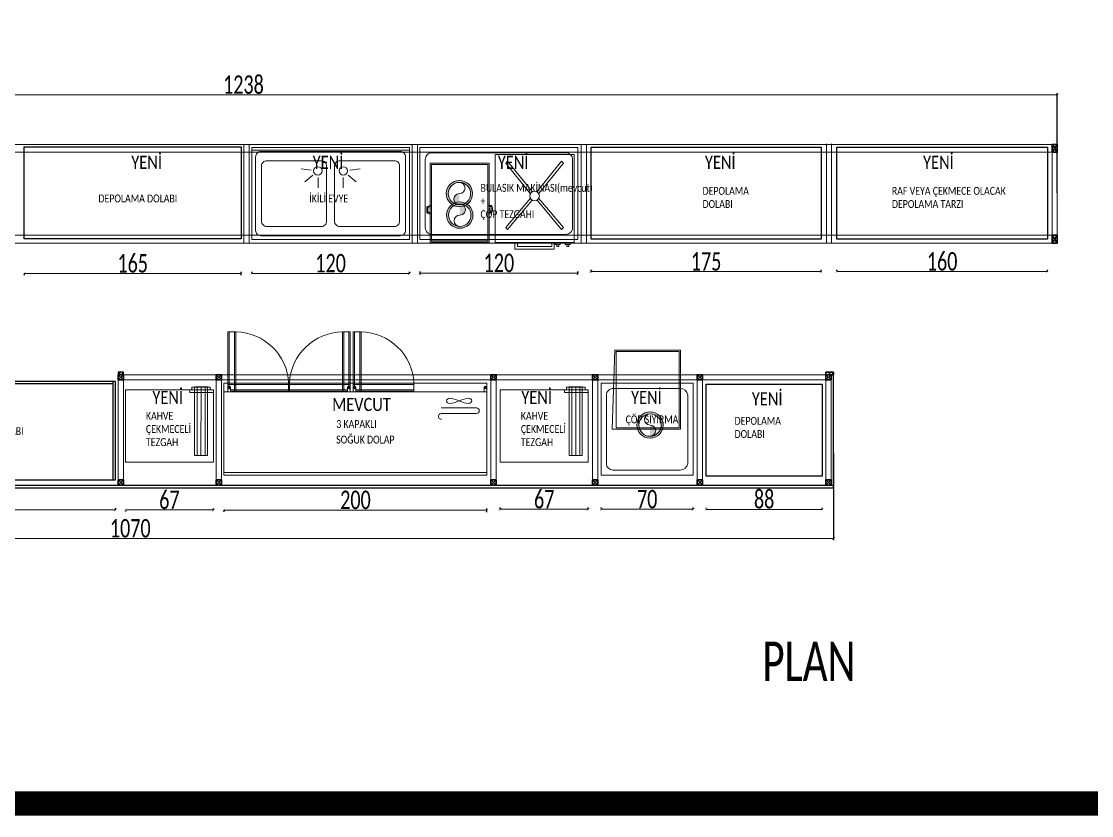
# Model space of a CAD drawing. Header units: millimetres. Extents: x -24 to 530668, y -246875 to -2983.
# Drawn here: x 269876 to 270690, y -110593 to -109989 of the extents above; entities that cross this region are included whole.
import ezdxf

# ---------------------------------------------------------------- set-up
doc = ezdxf.new("R2010")
doc.units = ezdxf.units.MM
doc.header["$PDMODE"] = 2
doc.layers.get('0').update_dxf_attribs({"lineweight": 20})
for name, color, linetype, lineweight in [('ahsap', 34, 'Continuous', 25), ('ahşap kesit', 30, 'Continuous', 30), ('demir-1', 103, 'Continuous', 20), ('KP', 167, 'Continuous', 30), ('makineekipman', 156, 'Continuous', 20), ('mutfak ekipmanları', 167, 'Continuous', 25), ('t_yazı', 23, 'Continuous', 25), ('tezgahekipman', 146, 'Continuous', 20), ('ölçü', 251, 'Continuous', 5)]:
    doc.layers.add(name, color=color, linetype=linetype, lineweight=lineweight)
doc.layers.add('yazı', color=11, linetype='Continuous')
doc.styles.add('text2', font='calibri.ttf', dxfattribs={"width": 0.8})
doc.styles.add('Ölçü50', font='calibri.ttf', dxfattribs={"width": 0.7})
doc.dimstyles.new('olcu10', dxfattribs={"dimtxt": 14, "dimasz": 2, "dimexe": 1.25, "dimexo": 0.625, "dimgap": 0.5, "dimtad": 1, "dimdec": 1, "dimrnd": 0.5, "dimzin": 9, "dimtxsty": 'Ölçü50', "dimblk": 'ARCHTICK', "dimcen": 2, "dimclrd": 256, "dimclre": 256, "dimclrt": 6, "dimazin": 2, "dimtfac": 1, "dimtdec": 1, "dimtix": 1, "dimtmove": 0, "dimatfit": 3, "dimldrblk": 'ARCHTICK', "dimfxl": 1, "dimlwd": -1, "dimarcsym": 0})
pattern_1 = [(45, (-10104.2714, 5244.4634), (-1.414213562, 1.414213562), []), (45, (-10104.1714, 5244.4634), (-1.414213562, 1.414213562), [])]

# ---------------------------------------------------------------- blocks, each defined once
blk = doc.blocks.new('ADF')
at = {"layer": 'ahsap', "ltscale": 50}
for p, q in [((259780.91, -105638.12, 0), (259780.91, -105601.66, 0)), ((259850.91, -105638.12, 0), (259850.91, -105601.66, 0)), ((259782.91, -105638.12, 0), (259782.91, -105711.12, 0)), ((259815.91, -105640.12, 0), (259815.91, -105638.12, 0)), ((259848.91, -105711.12, 0), (259848.91, -105638.12, 0)), ((259852.91, -105638.12, 0), (259852.91, -105713.12, 0)), ((259942.91, -105638.12, 0), (259942.91, -105713.12, 0)), ((260028.91, -105713.12, 0), (260028.91, -105638.12, 0)), ((259848.91, -105640.12, 0), (259782.91, -105640.12, 0)), ((260028.91, -105640.12, 0), (259852.91, -105640.12, 0)), ((259940.91, -105640.12, 0), (259940.91, -105713.12, 0)), ((259944.91, -105640.12, 0), (259944.91, -105713.12, 0)), ((259782.91, -105711.12, 0), (259848.91, -105711.12, 0))]:
    blk.add_line(p, q, dxfattribs=at)
at = {"layer": 'ahsap', "ltscale": 50, "elevation": 0}
for points in [[(259780.91, -105713.12), (259850.91, -105713.12), (259850.91, -105638.12), (259780.91, -105638.12)], [(259850.91, -105638.12), (259850.91, -105713.12), (260030.91, -105713.12), (260030.91, -105638.12)]]:
    blk.add_lwpolyline(points, close=True, dxfattribs=at)
at = {"layer": 'ahsap', "ltscale": 50}
for centre, radius, start, end in [((259782.53, -105635.13, 0), 33.52, 354.88326, 92.76777), ((259848.26, -105634.14, 0), 32.59, 85.32961, 187.01935)]:
    blk.add_arc(centre, radius, start, end, dxfattribs=at)
at = {"layer": 'yazı', "char_height": 6, "attachment_point": 7, "style": 'text2'}
for s, insert in [('NÖTR TEZGAH', (259799.93, -105679.05)), ('KASA DOLABI', (259920.19, -105679.05))]:
    blk.add_mtext_dynamic_manual_height_columns(s, width=527.0079, gutter_width=12.5, heights=[0], dxfattribs=dict(at, insert=insert))
blk = doc.blocks.new('qqq')
at = {"layer": 'makineekipman'}
for p, q in [((242472.82, -92704.32, 0), (242472.82, -92756.62, 0)), ((242475.81, -92704.32, 0), (242475.77, -92756.62, 0)), ((242478.83, -92704.32, 0), (242478.83, -92756.62, 0)), ((242467.18, -92708.61, 0), (242485.25, -92708.61, 0))]:
    blk.add_line(p, q, dxfattribs=at)
at = {"layer": 'makineekipman', "extrusion": (-1.12909e-08, 1.39832e-08, 1), "elevation": 0}
for points in [[(242468.81, -92704.6), (242482.8, -92704.6), (242482.8, -92706.62), (242468.81, -92706.62)], [(242470.81, -92704.32), (242480.73, -92704.32), (242480.73, -92756.62), (242470.81, -92756.62)]]:
    blk.add_lwpolyline(points, close=True, dxfattribs=at)
at = {"layer": 'makineekipman', "extrusion": (6.3311e-09, 1.52846e-08, 1), "elevation": 0}
blk.add_lwpolyline([(242418.25, -92761.59), (242485.25, -92761.59), (242485.25, -92706.62), (242418.25, -92706.62)], dxfattribs=at)
at = {"layer": 'makineekipman', "elevation": 0}
for points in [[(242418.25, -92761.59), (242418.25, -92706.62)], [(242485.25, -92761.59), (242485.25, -92752.08)]]:
    blk.add_lwpolyline(points, dxfattribs=at)
at = {"layer": 'makineekipman', "extrusion": (6.3311e-09, 1.52846e-08, 1), "elevation": 0, "flags": 128}
blk.add_lwpolyline([(242485.25, -92706.62), (242467.18, -92706.62), (242467.18, -92708.61), (242467.18, -92706.62), (242485.25, -92706.62), (242485.25, -92708.61)], close=True, dxfattribs=at)
blk = doc.blocks.new('fdg')
at = {"layer": 'KP'}
blk.add_lwpolyline([(249315.5, -96506), (249319.5, -96506), (249319.5, -96510), (249315.5, -96510), (249315.5, -96506), (249319.5, -96510), (249319.5, -96506), (249315.5, -96510)], dxfattribs=at)
blk = doc.blocks.new('çöpsıyırma')
at = {"layer": 'makineekipman', "extrusion": (1.73341e-08, 6.73534e-11, 1)}
h = blk.add_hatch(color=256, dxfattribs=at)
edge = h.paths.add_edge_path(flags=17)
edge.add_arc((31.79, -38.2), 8.5, 0, 360)
edge = h.paths.add_edge_path()
edge.add_arc((31.79, -38.2), 10, 0, 360)
edge = h.paths.add_edge_path(flags=16)
edge.add_arc((31.79, -33.95), 4.25, 90, 270)
blk.add_lwpolyline([(69, 0), (-1, 0), (-1, -70), (69, -70)], close=True, dxfattribs=at)
blk.add_lwpolyline([(60, -4), (9, -4, 0.375011), (3, -9), (3, -61, 0.375011), (9, -66), (60, -66, 0.414214), (65, -61), (65, -9, 0.414214)], format="xyb", close=True, dxfattribs=at)
at = {"layer": 'makineekipman', "extrusion": (1.73341e-08, 6.73534e-11, 1), "elevation": 0}
for points in [[(60.55, -35.2), (58.55, -95.2), (8.55, -95.2), (8.55, -35.2)], [(57.55, -36.2), (57.55, -94.2), (9.55, -94.2), (9.55, -36.2)]]:
    blk.add_lwpolyline(points, close=True, dxfattribs=at)
at = {"layer": 'makineekipman', "extrusion": (1.73341e-08, 6.73534e-11, 1)}
for radius in [10, 8.5]:
    blk.add_circle((31.79, -38.2), radius, dxfattribs=at)
for centre, start, end in [((31.79, -33.95), 90, 270), ((31.79, -42.45), 270, 90)]:
    blk.add_arc(centre, 4.25, start, end, dxfattribs=at)
blk = doc.blocks.new('_ArchTick')
at = {"color": 0, "linetype": 'ByBlock', "const_width": 0.15}
blk.add_lwpolyline([(-0.5, -0.5), (0.5, 0.5)], dxfattribs=at)
blk = doc.blocks.new('*D262')
at = {"layer": 'DEFPOINTS', "color": 0, "transparency": 16777216}
for p in [(269423.55, -110317.23), (270493.43, -110317.23), (270493.43, -110382.31)]:
    blk.add_point(p, dxfattribs=at)
at = {"layer": 'ölçü', "lineweight": -2, "transparency": 16777216}
for p, q in [((269423.55, -110317.86), (269423.55, -110383.56)), ((270493.43, -110317.86), (270493.43, -110383.56))]:
    blk.add_line(p, q, dxfattribs=at)
at = {"layer": 'ölçü', "transparency": 16777216}
blk.add_line((269423.55, -110382.31), (270493.43, -110382.31), dxfattribs=at)
at = {"layer": 'ölçü', "transparency": 16777216, "xscale": 2, "yscale": 2, "zscale": 2, "rotation": 180}
blk.add_blockref('_ArchTick', (269423.55, -110382.31), dxfattribs=at)
at = {"layer": 'ölçü', "transparency": 16777216, "xscale": 2, "yscale": 2, "zscale": 2}
blk.add_blockref('_ArchTick', (270493.43, -110382.31), dxfattribs=at)
at = {"layer": 'ölçü', "color": 6, "transparency": 16777216, "insert": (269958.49, -110374.64), "char_height": 14, "attachment_point": 5, "style": 'Ölçü50'}
blk.add_mtext('1070', dxfattribs=at)
blk = doc.blocks.new('60lik')
at = {"layer": 'KP'}
blk.add_lwpolyline([(260700.19, -106004.33), (260704.19, -106004.33), (260704.19, -106010.33), (260700.19, -106010.33), (260700.19, -106004.33), (260704.19, -106010.33), (260704.19, -106004.33), (260700.19, -106010.33)], dxfattribs=at)
blk = doc.blocks.new('LAVABO E')
at = {"layer": 'makineekipman', "extrusion": (-1.73341e-08, -6.73534e-11, 1)}
for p, q in [((260389.99, -105810.93, 0), (260382.18, -105809.82, 0)), ((260419.3, -105810.93, 0), (260427.12, -105809.82, 0)), ((260391.22, -105814.74, 0), (260385.12, -105819.75, 0)), ((260395.13, -105816.4, 0), (260395.13, -105824.29, 0)), ((260414.17, -105816.4, 0), (260414.17, -105824.29, 0)), ((260418.07, -105814.74, 0), (260424.17, -105819.75, 0))]:
    blk.add_line(p, q, dxfattribs=at)
at = {"layer": 'makineekipman', "extrusion": (-1.73341e-08, -6.73534e-11, 1), "elevation": 0}
for points in [[(260464.65, -105863.69), (260344.65, -105863.69), (260344.65, -105793.69), (260464.65, -105793.69)], [(260464.65, -105795.69), (260344.65, -105795.69), (260344.65, -105793.69), (260464.65, -105793.69)]]:
    blk.add_lwpolyline(points, close=True, dxfattribs=at)
for points in [[(260457.65, -105860.69), (260351.65, -105860.69, -0.414214), (260347.65, -105856.69), (260347.65, -105800.69, -0.414214), (260351.65, -105796.69), (260457.65, -105796.69, -0.414214), (260461.65, -105800.69), (260461.65, -105856.69, -0.414214)], [(260397.65, -105853.69), (260356.15, -105853.69, -0.414214), (260352.15, -105849.69), (260352.15, -105807.69, -0.414214), (260356.15, -105803.69), (260397.65, -105803.69, -0.414214), (260401.65, -105807.69), (260401.65, -105849.69, -0.414214)], [(260411.65, -105853.69), (260453.15, -105853.69, 0.414214), (260457.15, -105849.69), (260457.15, -105807.69, 0.414214), (260453.15, -105803.69), (260411.65, -105803.69, 0.414214), (260407.65, -105807.69), (260407.65, -105849.69, 0.414214)]]:
    blk.add_lwpolyline(points, format="xyb", close=True, dxfattribs=at)
at = {"layer": 'makineekipman', "extrusion": (-1.73341e-08, -6.73534e-11, 1)}
for centre in [(260394.93, -105811.44, 0), (260414.36, -105811.44, 0)]:
    blk.add_circle(centre, 3.19, dxfattribs=at)
blk = doc.blocks.new('A$C31687324-flat-1-flat-1')
at = {"extrusion": (-1.52846e-08, 6.3311e-09, 1), "elevation": 0}
for points in [[(60, -12.16), (0, -12.16), (0, 32.84), (60, 32.84)], [(59, -11.16), (1, -11.16), (1, 31.84), (59, 31.84)]]:
    blk.add_lwpolyline(points, close=True, dxfattribs=at)
for points in [[(21.84, 32.04), (21.84, 33.56, -0.414214), (23.59, 35.31), (26.11, 35.31, -0.414214), (27.86, 33.56), (27.86, 32.04)], [(21.48, -11.37), (21.48, -12.89, 0.414214), (23.23, -14.64), (25.75, -14.64, 0.414214), (27.5, -12.89), (27.5, -11.37)]]:
    blk.add_lwpolyline(points, format="xyb", dxfattribs=at)
for points in [[(22.71, 32.84), (22.71, 33.56, -0.414214), (23.59, 34.44), (26.11, 34.44, -0.414214), (26.99, 33.56), (26.99, 32.84)], [(22.35, -12.16), (22.35, -12.89, 0.414214), (23.23, -13.76), (25.75, -13.76, 0.414214), (26.63, -12.89), (26.63, -12.16)]]:
    blk.add_lwpolyline(points, format="xyb", close=True, dxfattribs=at)
blk = doc.blocks.new('mk')
at = {"layer": 'makineekipman', "extrusion": (1.73341e-08, -6.73534e-11, 1)}
h = blk.add_hatch(color=256, dxfattribs=at)
edge = h.paths.add_edge_path(flags=17)
edge.add_arc((260907.65, -105821.39), 8.5, 0, 360)
edge = h.paths.add_edge_path()
edge.add_arc((260907.65, -105821.39), 10, 0, 360)
edge = h.paths.add_edge_path(flags=16)
edge.add_arc((260907.65, -105825.64), 4.25, 90, 270)
at = {"layer": 'makineekipman'}
h = blk.add_hatch(color=256, dxfattribs=at)
edge = h.paths.add_edge_path(flags=16)
edge.add_ellipse((260907.93, -105837.77), major_axis=(6.01, 6.01), ratio=1, start_angle=0, end_angle=360, ccw=False)
edge = h.paths.add_edge_path()
edge.add_ellipse((260907.93, -105837.77), major_axis=(-7.07, 7.07), ratio=1, start_angle=0, end_angle=360, ccw=False)
edge = h.paths.add_edge_path(flags=16)
edge.add_ellipse((260907.93, -105833.52), major_axis=(-3.01, 3.01), ratio=1, start_angle=135, end_angle=315, ccw=False)
at = {"layer": 'makineekipman', "extrusion": (1.73341e-08, -6.73534e-11, 1)}
blk.add_line((260988.15, -105858.6, 0), (260984.16, -105858.6, 0), dxfattribs=at)
at = {"layer": 'makineekipman', "extrusion": (1.73341e-08, -6.73534e-11, 1), "elevation": 0}
for points in [[(260997.65, -105856.39), (260877.65, -105856.39), (260877.65, -105786.39), (260997.65, -105786.39)], [(260994.8, -105791.6), (260994.8, -105858.6), (260934.8, -105858.6), (260934.8, -105791.6)], [(260949.8, -105863.6), (260979.8, -105863.6), (260979.8, -105858.6), (260949.8, -105858.6)], [(260951.8, -105861.6), (260977.8, -105861.6), (260977.8, -105858.6), (260951.8, -105858.6)], [(260984.16, -105858.6), (260980.51, -105858.6), (260980.51, -105860.05), (260984.16, -105860.05)], [(260991.8, -105858.6), (260988.15, -105858.6), (260988.15, -105860.05), (260991.8, -105860.05)], [(260983.19, -105860.05), (260981.73, -105860.05), (260981.73, -105861.51), (260983.19, -105861.51)], [(260990.83, -105860.05), (260989.37, -105860.05), (260989.37, -105861.51), (260990.83, -105861.51)]]:
    blk.add_lwpolyline(points, close=True, dxfattribs=at)
blk.add_lwpolyline([(260988.65, -105852.39), (260886.65, -105852.39, -0.414214), (260881.65, -105847.39), (260881.65, -105795.39, -0.414214), (260886.65, -105790.39), (260988.65, -105790.39, -0.414214), (260993.65, -105795.39), (260993.65, -105847.39, -0.414214)], format="xyb", close=True, dxfattribs=at)
for points in [[(260944.29, -105796.76), (260942.88, -105798.17)], [(260961.52, -105821.32), (260942.88, -105798.17)], [(260962.94, -105819.91), (260944.29, -105796.76)], [(260985.3, -105796.76), (260966.55, -105820.01)], [(260986.72, -105798.17), (260967.97, -105821.42)], [(260986.72, -105798.17), (260985.3, -105796.76)], [(260961.62, -105824.94), (260942.88, -105847.19)], [(260968.07, -105825.04), (260986.72, -105847.19)], [(260963.04, -105826.35), (260944.29, -105848.6)], [(260966.65, -105826.45), (260985.3, -105848.6)], [(260944.29, -105848.6), (260942.88, -105847.19)], [(260985.3, -105848.6), (260986.72, -105847.19)]]:
    blk.add_lwpolyline(points, dxfattribs=at)
at = {"layer": 'makineekipman', "extrusion": (1.73341e-08, -6.73534e-11, 1)}
for centre, radius in [((260907.65, -105821.39, 0), 10), ((260907.65, -105821.39, 0), 8.5), ((260964.8, -105823.18, 0), 3.63)]:
    blk.add_circle(centre, radius, dxfattribs=at)
for centre, start, end in [((260907.65, -105817.14, 0), 270, 90), ((260907.65, -105825.64, 0), 90, 270)]:
    blk.add_arc(centre, 4.25, start, end, dxfattribs=at)
at = {"layer": 'makineekipman', "extrusion": (0, 0, -1)}
for centre, major_axis, start_param, end_param in [((260907.93, -105837.77, 0), (-7.07, 7.07), 1.963495, 8.24668), ((260907.93, -105837.77, 0), (6.01, 6.01), 0.392699, 6.675884), ((260907.93, -105833.52, 0), (-3.01, 3.01), 0.785398, 3.926991), ((260907.93, -105842.02, 0), (-3.01, 3.01), 3.926991, 7.068583)]:
    blk.add_ellipse(centre, major_axis=major_axis, ratio=1, start_param=start_param, end_param=end_param, dxfattribs=at)
at = {"layer": 'makineekipman', "extrusion": (0, 0, -1), "zscale": -1, "rotation": 90}
blk.add_blockref('A$C31687324-flat-1-flat-1', (-260897.45, -105858.18, 0), dxfattribs=at)
blk = doc.blocks.new('*D364')
at = {"layer": 'DEFPOINTS', "color": 0, "transparency": 16777216}
for p in [(269877.84, -110180.89, 0), (270042.84, -110180.91), (270042.84, -110182.69, 0)]:
    blk.add_point(p, dxfattribs=at)
at = {"layer": 'ölçü', "lineweight": -2, "transparency": 16777216}
for p, q in [((270042.84, -110182.07), (270042.84, -110179.66)), ((269877.84, -110181.51), (269877.84, -110182.16))]:
    blk.add_line(p, q, dxfattribs=at)
at = {"layer": 'ölçü', "transparency": 16777216}
blk.add_line((269877.84, -110180.91), (270042.84, -110180.91), dxfattribs=at)
at = {"layer": 'ölçü', "transparency": 16777216, "xscale": 2, "yscale": 2, "zscale": 2, "rotation": 180}
blk.add_blockref('_ArchTick', (269877.84, -110180.91), dxfattribs=at)
at = {"layer": 'ölçü', "transparency": 16777216, "xscale": 2, "yscale": 2, "zscale": 2}
blk.add_blockref('_ArchTick', (270042.84, -110180.91), dxfattribs=at)
at = {"layer": 'ölçü', "color": 6, "transparency": 16777216, "insert": (269960.34, -110173.25), "char_height": 14, "attachment_point": 5, "style": 'Ölçü50'}
blk.add_mtext('165', dxfattribs=at)
blk = doc.blocks.new('*D365')
at = {"layer": 'DEFPOINTS', "color": 0, "transparency": 16777216}
for p in [(270170.84, -110180.81), (270050.84, -110180.91, 0), (270170.84, -110181.51, 0)]:
    blk.add_point(p, dxfattribs=at)
at = {"layer": 'ölçü', "lineweight": -2, "transparency": 16777216}
for p, q in [((270050.84, -110180.29), (270050.84, -110179.56)), ((270170.84, -110180.88), (270170.84, -110179.56))]:
    blk.add_line(p, q, dxfattribs=at)
at = {"layer": 'ölçü', "transparency": 16777216}
blk.add_line((270050.84, -110180.81), (270170.84, -110180.81), dxfattribs=at)
at = {"layer": 'ölçü', "transparency": 16777216, "xscale": 2, "yscale": 2, "zscale": 2, "rotation": 180}
blk.add_blockref('_ArchTick', (270050.84, -110180.81), dxfattribs=at)
at = {"layer": 'ölçü', "transparency": 16777216, "xscale": 2, "yscale": 2, "zscale": 2}
blk.add_blockref('_ArchTick', (270170.84, -110180.81), dxfattribs=at)
at = {"layer": 'ölçü', "color": 6, "transparency": 16777216, "insert": (270110.84, -110173.14), "char_height": 14, "attachment_point": 5, "style": 'Ölçü50'}
blk.add_mtext('120', dxfattribs=at)
blk = doc.blocks.new('*D366')
at = {"layer": 'DEFPOINTS', "color": 0, "transparency": 16777216}
for p in [(270298.84, -110180.57), (270178.84, -110182.21, 0), (270298.84, -110182.21, 0)]:
    blk.add_point(p, dxfattribs=at)
at = {"layer": 'ölçü', "lineweight": -2, "transparency": 16777216}
for p, q in [((270178.84, -110181.58), (270178.84, -110179.32)), ((270298.84, -110181.58), (270298.84, -110179.32))]:
    blk.add_line(p, q, dxfattribs=at)
at = {"layer": 'ölçü', "transparency": 16777216}
blk.add_line((270178.84, -110180.57), (270298.84, -110180.57), dxfattribs=at)
at = {"layer": 'ölçü', "transparency": 16777216, "xscale": 2, "yscale": 2, "zscale": 2, "rotation": 180}
blk.add_blockref('_ArchTick', (270178.84, -110180.57), dxfattribs=at)
at = {"layer": 'ölçü', "transparency": 16777216, "xscale": 2, "yscale": 2, "zscale": 2}
blk.add_blockref('_ArchTick', (270298.84, -110180.57), dxfattribs=at)
at = {"layer": 'ölçü', "color": 6, "transparency": 16777216, "insert": (270238.84, -110172.9), "char_height": 14, "attachment_point": 5, "style": 'Ölçü50'}
blk.add_mtext('120', dxfattribs=at)
blk = doc.blocks.new('*D367')
at = {"layer": 'DEFPOINTS', "color": 0, "transparency": 16777216}
for p in [(270308.92, -110180.57, 0), (270483.93, -110179.43), (270483.93, -110180.57, 0)]:
    blk.add_point(p, dxfattribs=at)
at = {"layer": 'ölçü', "lineweight": -2, "transparency": 16777216}
for p, q in [((270308.92, -110179.94), (270308.92, -110178.18)), ((270483.93, -110179.94), (270483.93, -110178.18))]:
    blk.add_line(p, q, dxfattribs=at)
at = {"layer": 'ölçü', "transparency": 16777216}
blk.add_line((270308.92, -110179.43), (270483.93, -110179.43), dxfattribs=at)
at = {"layer": 'ölçü', "transparency": 16777216, "xscale": 2, "yscale": 2, "zscale": 2, "rotation": 180}
blk.add_blockref('_ArchTick', (270308.92, -110179.43), dxfattribs=at)
at = {"layer": 'ölçü', "transparency": 16777216, "xscale": 2, "yscale": 2, "zscale": 2}
blk.add_blockref('_ArchTick', (270483.93, -110179.43), dxfattribs=at)
at = {"layer": 'ölçü', "color": 6, "transparency": 16777216, "insert": (270396.43, -110171.81), "char_height": 14, "attachment_point": 5, "style": 'Ölçü50'}
blk.add_mtext('175', dxfattribs=at)
blk = doc.blocks.new('*D368')
at = {"layer": 'DEFPOINTS', "color": 0, "transparency": 16777216}
for p in [(270495.82, -110179.43, 0), (270656.03, -110179.43, 0), (270656.03, -110179.43)]:
    blk.add_point(p, dxfattribs=at)
at = {"layer": 'ölçü', "lineweight": -2, "transparency": 16777216}
for p, q in [((270495.82, -110178.8), (270495.82, -110178.18)), ((270656.03, -110178.8), (270656.03, -110178.18))]:
    blk.add_line(p, q, dxfattribs=at)
at = {"layer": 'ölçü', "transparency": 16777216}
blk.add_line((270495.82, -110179.43), (270656.03, -110179.43), dxfattribs=at)
at = {"layer": 'ölçü', "transparency": 16777216, "xscale": 2, "yscale": 2, "zscale": 2, "rotation": 180}
blk.add_blockref('_ArchTick', (270495.82, -110179.43), dxfattribs=at)
at = {"layer": 'ölçü', "transparency": 16777216, "xscale": 2, "yscale": 2, "zscale": 2}
blk.add_blockref('_ArchTick', (270656.03, -110179.43), dxfattribs=at)
at = {"layer": 'ölçü', "color": 6, "transparency": 16777216, "insert": (270575.93, -110171.75), "char_height": 14, "attachment_point": 5, "style": 'Ölçü50'}
blk.add_mtext('160', dxfattribs=at)
blk = doc.blocks.new('*D370')
at = {"layer": 'DEFPOINTS', "color": 0, "transparency": 16777216}
for p in [(269697.37, -110360.83, 0), (269947.37, -110360.6), (269947.37, -110360.83, 0)]:
    blk.add_point(p, dxfattribs=at)
at = {"layer": 'ölçü', "lineweight": -2, "transparency": 16777216}
for p, q in [((269697.37, -110360.21), (269697.37, -110359.35)), ((269947.37, -110360.21), (269947.37, -110359.35))]:
    blk.add_line(p, q, dxfattribs=at)
at = {"layer": 'ölçü', "transparency": 16777216}
blk.add_line((269697.37, -110360.6), (269947.37, -110360.6), dxfattribs=at)
at = {"layer": 'ölçü', "transparency": 16777216, "xscale": 2, "yscale": 2, "zscale": 2, "rotation": 180}
blk.add_blockref('_ArchTick', (269697.37, -110360.6), dxfattribs=at)
at = {"layer": 'ölçü', "transparency": 16777216, "xscale": 2, "yscale": 2, "zscale": 2}
blk.add_blockref('_ArchTick', (269947.37, -110360.6), dxfattribs=at)
at = {"layer": 'ölçü', "color": 6, "transparency": 16777216, "insert": (269822.37, -110352.93), "char_height": 14, "attachment_point": 5, "style": 'Ölçü50'}
blk.add_mtext('250', dxfattribs=at)
blk = doc.blocks.new('*D371')
at = {"layer": 'DEFPOINTS', "color": 0, "transparency": 16777216}
for p in [(269954.75, -110360.69, 0), (270021.75, -110360.69, 0), (270021.75, -110360.69)]:
    blk.add_point(p, dxfattribs=at)
at = {"layer": 'ölçü', "lineweight": -2, "transparency": 16777216}
for p, q in [((270021.75, -110360.06), (270021.75, -110359.44)), ((269954.75, -110361.31), (269954.75, -110361.94))]:
    blk.add_line(p, q, dxfattribs=at)
at = {"layer": 'ölçü', "transparency": 16777216}
blk.add_line((269954.75, -110360.69), (270021.75, -110360.69), dxfattribs=at)
at = {"layer": 'ölçü', "transparency": 16777216, "xscale": 2, "yscale": 2, "zscale": 2, "rotation": 180}
blk.add_blockref('_ArchTick', (269954.75, -110360.69), dxfattribs=at)
at = {"layer": 'ölçü', "transparency": 16777216, "xscale": 2, "yscale": 2, "zscale": 2}
blk.add_blockref('_ArchTick', (270021.75, -110360.69), dxfattribs=at)
at = {"layer": 'ölçü', "color": 6, "transparency": 16777216, "insert": (269988.25, -110353.02), "char_height": 14, "attachment_point": 5, "style": 'Ölçü50'}
blk.add_mtext('67', dxfattribs=at)
blk = doc.blocks.new('*D372')
at = {"layer": 'DEFPOINTS', "color": 0, "transparency": 16777216}
for p in [(270029.76, -110360.26, 0), (270229.76, -110360.73), (270229.76, -110363.1, 0)]:
    blk.add_point(p, dxfattribs=at)
at = {"layer": 'ölçü', "lineweight": -2, "transparency": 16777216}
for p, q in [((270229.76, -110362.48), (270229.76, -110359.48)), ((270029.76, -110360.89), (270029.76, -110361.98))]:
    blk.add_line(p, q, dxfattribs=at)
at = {"layer": 'ölçü', "transparency": 16777216}
blk.add_line((270029.76, -110360.73), (270229.76, -110360.73), dxfattribs=at)
at = {"layer": 'ölçü', "transparency": 16777216, "xscale": 2, "yscale": 2, "zscale": 2, "rotation": 180}
blk.add_blockref('_ArchTick', (270029.76, -110360.73), dxfattribs=at)
at = {"layer": 'ölçü', "transparency": 16777216, "xscale": 2, "yscale": 2, "zscale": 2}
blk.add_blockref('_ArchTick', (270229.76, -110360.73), dxfattribs=at)
at = {"layer": 'ölçü', "color": 6, "transparency": 16777216, "insert": (270129.76, -110353.06), "char_height": 14, "attachment_point": 5, "style": 'Ölçü50'}
blk.add_mtext('200', dxfattribs=at)
blk = doc.blocks.new('*D373')
at = {"layer": 'DEFPOINTS', "color": 0, "transparency": 16777216}
for p in [(270239.8, -110360.69, 0), (270306.8, -110360.17), (270306.8, -110360.69, 0)]:
    blk.add_point(p, dxfattribs=at)
at = {"layer": 'ölçü', "lineweight": -2, "transparency": 16777216}
for p, q in [((270239.8, -110360.06), (270239.8, -110358.92)), ((270306.8, -110360.06), (270306.8, -110358.92))]:
    blk.add_line(p, q, dxfattribs=at)
at = {"layer": 'ölçü', "transparency": 16777216}
blk.add_line((270239.8, -110360.17), (270306.8, -110360.17), dxfattribs=at)
at = {"layer": 'ölçü', "transparency": 16777216, "xscale": 2, "yscale": 2, "zscale": 2, "rotation": 180}
blk.add_blockref('_ArchTick', (270239.8, -110360.17), dxfattribs=at)
at = {"layer": 'ölçü', "transparency": 16777216, "xscale": 2, "yscale": 2, "zscale": 2}
blk.add_blockref('_ArchTick', (270306.8, -110360.17), dxfattribs=at)
at = {"layer": 'ölçü', "color": 6, "transparency": 16777216, "insert": (270273.3, -110352.51), "char_height": 14, "attachment_point": 5, "style": 'Ölçü50'}
blk.add_mtext('67', dxfattribs=at)
blk = doc.blocks.new('*D374')
at = {"layer": 'DEFPOINTS', "color": 0, "transparency": 16777216}
for p in [(270316.62, -110360.17, 0), (270386.62, -110360.17, 0), (270386.62, -110360.17)]:
    blk.add_point(p, dxfattribs=at)
at = {"layer": 'ölçü', "lineweight": -2, "transparency": 16777216}
for p, q in [((270316.62, -110359.55), (270316.62, -110358.92)), ((270386.62, -110359.55), (270386.62, -110358.92))]:
    blk.add_line(p, q, dxfattribs=at)
at = {"layer": 'ölçü', "transparency": 16777216}
blk.add_line((270316.62, -110360.17), (270386.62, -110360.17), dxfattribs=at)
at = {"layer": 'ölçü', "transparency": 16777216, "xscale": 2, "yscale": 2, "zscale": 2, "rotation": 180}
blk.add_blockref('_ArchTick', (270316.62, -110360.17), dxfattribs=at)
at = {"layer": 'ölçü', "transparency": 16777216, "xscale": 2, "yscale": 2, "zscale": 2}
blk.add_blockref('_ArchTick', (270386.62, -110360.17), dxfattribs=at)
at = {"layer": 'ölçü', "color": 6, "transparency": 16777216, "insert": (270351.62, -110352.5), "char_height": 14, "attachment_point": 5, "style": 'Ölçü50'}
blk.add_mtext('70', dxfattribs=at)
blk = doc.blocks.new('*D375')
at = {"layer": 'DEFPOINTS', "color": 0, "transparency": 16777216}
for p in [(270396.58, -110360.22, 0), (270484.58, -110360.22), (270484.58, -110361.12, 0)]:
    blk.add_point(p, dxfattribs=at)
at = {"layer": 'ölçü', "lineweight": -2, "transparency": 16777216}
for p, q in [((270396.58, -110359.59), (270396.58, -110358.97)), ((270484.58, -110360.5), (270484.58, -110358.97))]:
    blk.add_line(p, q, dxfattribs=at)
at = {"layer": 'ölçü', "transparency": 16777216}
blk.add_line((270396.58, -110360.22), (270484.58, -110360.22), dxfattribs=at)
at = {"layer": 'ölçü', "transparency": 16777216, "xscale": 2, "yscale": 2, "zscale": 2, "rotation": 180}
blk.add_blockref('_ArchTick', (270396.58, -110360.22), dxfattribs=at)
at = {"layer": 'ölçü', "transparency": 16777216, "xscale": 2, "yscale": 2, "zscale": 2}
blk.add_blockref('_ArchTick', (270484.58, -110360.22), dxfattribs=at)
at = {"layer": 'ölçü', "color": 6, "transparency": 16777216, "insert": (270440.58, -110352.55), "char_height": 14, "attachment_point": 5, "style": 'Ölçü50'}
blk.add_mtext('88', dxfattribs=at)
blk = doc.blocks.new('*D608')
at = {"layer": 'DEFPOINTS', "color": 0, "transparency": 16777216}
for p in [(270663.55, -110045.08), (269425.55, -110120.25), (270663.55, -110120.25)]:
    blk.add_point(p, dxfattribs=at)
at = {"layer": 'ölçü', "lineweight": -2, "transparency": 16777216}
for p, q in [((269425.55, -110119.62), (269425.55, -110043.83)), ((270663.55, -110119.62), (270663.55, -110043.83))]:
    blk.add_line(p, q, dxfattribs=at)
at = {"layer": 'ölçü', "transparency": 16777216}
blk.add_line((269425.55, -110045.08), (270663.55, -110045.08), dxfattribs=at)
at = {"layer": 'ölçü', "transparency": 16777216, "xscale": 2, "yscale": 2, "zscale": 2, "rotation": 180}
blk.add_blockref('_ArchTick', (269425.55, -110045.08), dxfattribs=at)
at = {"layer": 'ölçü', "transparency": 16777216, "xscale": 2, "yscale": 2, "zscale": 2}
blk.add_blockref('_ArchTick', (270663.55, -110045.08), dxfattribs=at)
at = {"layer": 'ölçü', "color": 6, "transparency": 16777216, "insert": (270044.55, -110037.41), "char_height": 14, "attachment_point": 5, "style": 'Ölçü50'}
blk.add_mtext('1238', dxfattribs=at)

msp = doc.modelspace()

# ---------------------------------------------------------------- hatches: boundary and pattern name
at = {"layer": 'ahsap'}
h = msp.add_hatch(dxfattribs=at)
h.set_pattern_fill('JIS_LC_20A', color=0, scale=0.1)
h.set_pattern_definition(pattern_1)
h.paths.add_polyline_path([(269953.366, -110257.852), (269953.366, -110255.852), (269949.366, -110255.852), (269949.366, -110257.852)])
h = msp.add_hatch(dxfattribs=at)
h.set_pattern_fill('JIS_LC_20A', color=0, scale=0.1)
h.set_pattern_definition(pattern_1)
h.paths.add_polyline_path([(270487.428, -110255.852), (270493.428, -110255.852), (270493.428, -110257.852), (270487.428, -110257.852)])

# ---------------------------------------------------------------- linework, layer by layer
at = {"color": 1, "const_width": 18.492}
msp.add_lwpolyline([(269213.704, -109030.619), (275060.383, -109030.619), (275060.383, -110583.763), (269213.704, -110583.763)], close=True, dxfattribs=at)
at = {"layer": 'ahsap'}
msp.add_line((269423.552, -110341.852), (270493.428, -110341.852), dxfattribs=at)
for points in [[(269425.552, -110257.852), (269423.552, -110257.852), (269423.552, -110343.852), (270493.428, -110343.852), (270493.428, -110255.852), (270487.428, -110255.852)], [(270487.428, -110257.852), (270487.428, -110255.852)], [(270487.428, -110257.852), (270493.428, -110257.852)]]:
    msp.add_lwpolyline(points, dxfattribs=at)
at = {"layer": 'ahsap', "elevation": 0}
msp.add_lwpolyline([(269953.366, -110257.852), (269953.366, -110255.852), (269949.366, -110255.852), (269949.366, -110257.852), (269953.366, -110257.852)], dxfattribs=at)
at = {"layer": 'ahsap'}
msp.add_lwpolyline([(270487.428, -110255.852), (270493.428, -110255.852), (270493.428, -110257.852), (270487.428, -110257.852)], close=True, dxfattribs=at)
at = {"layer": 'demir-1'}
for points in [[(269425.552, -110082.746), (270663.552, -110082.746)], [(270301.476, -110082.746), (270301.476, -110157.746)], [(270305.476, -110082.746), (270305.476, -110157.746)], [(270487.928, -110157.381), (270487.928, -110082.381)], [(270491.928, -110157.381), (270491.928, -110082.381)], [(270659.552, -110157.746), (270659.552, -110082.746)], [(270663.552, -110157.746), (270663.552, -110082.746)], [(269425.552, -110088.746), (270663.552, -110088.746)], [(269425.552, -110151.746), (270663.552, -110151.746)], [(270663.552, -110157.746), (269425.552, -110157.746)], [(269949.366, -110257.852), (270491.428, -110257.852)], [(269949.366, -110261.852), (270491.428, -110261.852)], [(270023.755, -110257.852), (270023.755, -110341.852)], [(270027.755, -110257.852), (270027.755, -110341.852)], [(270232.804, -110257.852), (270232.804, -110341.852)], [(270236.804, -110257.852), (270236.804, -110341.852)], [(270310.009, -110257.852), (270310.009, -110341.852)], [(270314.009, -110257.852), (270314.009, -110341.852)], [(270389.629, -110257.852), (270389.629, -110341.852)], [(270393.629, -110257.852), (270393.629, -110341.852)], [(270487.428, -110257.852), (270487.428, -110341.852)], [(270491.428, -110257.852), (270491.428, -110341.852)]]:
    msp.add_lwpolyline(points, dxfattribs=at)
at = {"layer": 'demir-1', "elevation": 0}
for points in [[(270044.84, -110082.746), (270044.84, -110157.746)], [(270048.84, -110082.746), (270048.84, -110157.746)], [(270172.84, -110082.746), (270172.84, -110157.746)], [(270176.84, -110082.746), (270176.84, -110157.746)], [(269949.366, -110257.852), (269949.366, -110341.852)], [(269953.366, -110257.852), (269953.366, -110341.852)]]:
    msp.add_lwpolyline(points, dxfattribs=at)
at = {"layer": 'makineekipman', "extrusion": (-6.3311e-09, -1.52846e-08, 1)}
for p, q in [((270033.717, -110266.799, 0), (270033.717, -110225.299, 0)), ((270037.717, -110225.299, 0), (270037.717, -110270.799, 0)), ((270120.786, -110225.299, 0), (270120.786, -110270.799, 0)), ((270124.786, -110266.799, 0), (270124.786, -110225.299, 0)), ((270128.992, -110266.799, 0), (270128.992, -110225.299, 0)), ((270132.992, -110225.299, 0), (270132.992, -110270.799, 0)), ((270032.717, -110265.299, 0), (270078.917, -110265.299, 0)), ((270078.917, -110269.299, 0), (270034.717, -110269.299, 0)), ((270125.786, -110265.299, 0), (270079.586, -110265.299, 0)), ((270079.586, -110269.299, 0), (270123.786, -110269.299, 0)), ((270127.992, -110265.299, 0), (270174.192, -110265.299, 0)), ((270174.192, -110269.299, 0), (270129.992, -110269.299, 0)), ((270227.757, -110270.801, 0), (270029.761, -110270.799, 0)), ((270229.757, -110332.299, 0), (270029.755, -110332.299, 0))]:
    msp.add_line(p, q, dxfattribs=at)
at = {"layer": 'makineekipman', "extrusion": (-6.3311e-09, -1.52846e-08, 1), "elevation": 0}
for points in [[(270038.717, -110270.799), (270032.717, -110270.799), (270032.717, -110225.299), (270038.717, -110225.299), (270038.717, -110270.799)], [(270119.786, -110270.799), (270125.786, -110270.799), (270125.786, -110225.299), (270119.786, -110225.299), (270119.786, -110270.799)], [(270133.992, -110270.799), (270127.992, -110270.799), (270127.992, -110225.299), (270133.992, -110225.299), (270133.992, -110270.799)], [(270032.717, -110264.299), (270078.917, -110264.299), (270078.917, -110270.299), (270034.717, -110270.299)], [(270034.717, -110267.299), (270034.717, -110270.799)], [(270125.786, -110264.299), (270079.586, -110264.299), (270079.586, -110270.299), (270123.786, -110270.299)], [(270123.786, -110267.299), (270123.786, -110270.799)], [(270127.992, -110264.299), (270174.192, -110264.299), (270174.192, -110270.299), (270129.992, -110270.299)], [(270129.992, -110267.299), (270129.992, -110270.799)], [(270227.754, -110267.301), (270227.757, -110270.801), (270229.757, -110270.799), (270229.754, -110267.299)]]:
    msp.add_lwpolyline(points, dxfattribs=at)
msp.add_lwpolyline([(270029.757, -110264.299), (270229.757, -110264.299), (270229.757, -110334.299), (270029.757, -110334.299)], close=True, dxfattribs=at)
at = {"layer": 'makineekipman', "extrusion": (-6.3311e-09, -1.52846e-08, 1)}
msp.add_lwpolyline([(270215.62, -110275.734), (270214.163, -110275.907), (270212.461, -110276.362), (270210.596, -110277.004), (270208.649, -110277.741), (270206.702, -110278.477), (270204.837, -110279.119), (270203.135, -110279.574), (270201.679, -110279.747), (270200.535, -110279.576), (270199.717, -110279.123), (270199.227, -110278.482), (270199.063, -110277.747), (270199.226, -110277.012), (270199.716, -110276.37), (270200.532, -110275.916), (270201.676, -110275.743), (270203.133, -110275.915), (270204.835, -110276.367), (270206.701, -110277.007), (270208.649, -110277.741), (270210.597, -110278.475), (270212.463, -110279.114), (270214.165, -110279.567), (270215.622, -110279.738), (270216.766, -110279.565), (270217.583, -110279.111), (270218.072, -110278.47), (270218.235, -110277.735), (270218.071, -110277), (270217.581, -110276.359), (270216.763, -110275.906)], close=True, dxfattribs=at)
at = {"layer": 'makineekipman', "extrusion": (-6.3311e-09, -1.52846e-08, 1), "elevation": 0}
for points in [[(270195.061, -110283.057), (270221.733, -110283.04, -1), (270221.736, -110287.386)], [(270221.736, -110287.386), (270195.064, -110287.403, 1), (270195.067, -110291.749)]]:
    msp.add_lwpolyline(points, format="xyb", dxfattribs=at)
at = {"layer": 'makineekipman', "extrusion": (-6.3311e-09, -1.52846e-08, 1)}
for centre in [(270033.65, -110268.013, 0), (270124.853, -110268.013, 0), (270128.926, -110268.013, 0), (270228.822, -110268.014, 0)]:
    msp.add_circle(centre, 0.596, dxfattribs=at)
for centre, radius, start, end in [((270038.097, -110266.157, 0), 40.862, 2.60524, 89.130863), ((270120.406, -110266.157, 0), 40.862, 90.869137, 177.39476), ((270133.372, -110266.157, 0), 40.862, 2.60524, 89.130863), ((270033.717, -110268.049, 0), 1.25, 36.869898, 143.130102), ((270124.786, -110268.049, 0), 1.25, 36.869898, 143.130102), ((270128.992, -110268.049, 0), 1.25, 36.869898, 143.130102), ((270228.755, -110268.05, 0), 1.25, 36.906973, 143.167177)]:
    msp.add_arc(centre, radius, start, end, dxfattribs=at)
at = {"layer": 'mutfak ekipmanları', "elevation": 0}
for points in [[(269877.839, -110084.674), (270042.84, -110084.674), (270042.84, -110154.674), (269877.839, -110154.674)], [(270308.924, -110084.881), (270483.928, -110084.881), (270483.928, -110154.881), (270308.924, -110154.881)], [(270495.824, -110084.881), (270656.029, -110084.881), (270656.029, -110154.881), (270495.824, -110154.881)], [(270396.577, -110264.95), (270484.577, -110264.95), (270484.577, -110334.95), (270396.577, -110334.95)]]:
    msp.add_lwpolyline(points, close=True, dxfattribs=at)

# ---------------------------------------------------------------- block references
at = {"layer": 'ahşap kesit'}
for name, p in [('LAVABO E', (9706.193, -4291.483, 0)), ('mk', (9301.187, -4298.798, 0))]:
    msp.add_blockref(name, p, dxfattribs=at)
at = {"layer": 'demir-1'}
for name, p in [('60lik', (9959.366, -4078.413)), ('ADF', (9916.456, -4624.777))]:
    msp.add_blockref(name, p, dxfattribs=at)
at = {"layer": 'makineekipman'}
for name, p in [('60lik', (9959.366, -4147.413)), ('fdg', (20633.868, -13751.852, 0)), ('fdg', (20708.257, -13751.852)), ('fdg', (20917.306, -13751.852)), ('fdg', (20994.51, -13751.852)), ('fdg', (21074.131, -13751.852)), ('fdg', (21171.929, -13751.852)), ('fdg', (20633.868, -13831.852, 0)), ('fdg', (20708.257, -13831.852)), ('fdg', (20917.306, -13831.852)), ('fdg', (20994.51, -13831.852)), ('fdg', (21074.131, -13831.852)), ('fdg', (21171.929, -13831.852))]:
    msp.add_blockref(name, p, dxfattribs=at)
at = {"layer": 'tezgahekipman', "rotation": 180}
msp.add_blockref('çöpsıyırma', (270385.618, -110334.348, 0), dxfattribs=at)
at = {"layer": 'ölçü'}
for p in [(27536.502, -17562.779, 0), (27821.553, -17562.779, 0)]:
    msp.add_blockref('qqq', p, dxfattribs=at)

# ---------------------------------------------------------------- texts
at = {"layer": 't_yazı', "insert": (270509.956, -110460.772), "char_height": 30, "width": 196.96277, "attachment_point": 3, "style": 'Ölçü50'}
msp.add_mtext('PLAN', dxfattribs=at)
at = {"layer": 'yazı', "style": 'text2', "width": 0.8}
for s, p in [('3 KAPAKLI', (270115.172, -110298.354, 0)), ('SOĞUK DOLAP', (270115.087, -110310.163, 0))]:
    msp.add_text(s, height=6, dxfattribs=at).set_placement(p)
at = {"layer": 'yazı', "attachment_point": 1, "style": 'text2'}
for s, insert, char_height in [('{\\C3;YENİ}', (269959.266, -110091.409, 0), 10), ('{\\C3;YENİ}', (270097.215, -110091.409, 0), 10), ('{\\C3;YENİ}', (270237.993, -110091.409, 0), 10), ('{\\C3;YENİ}', (270395.515, -110091.409, 0), 10), ('{\\C3;YENİ}', (270561.444, -110091.409, 0), 10), ('BULASIK MAKİNASI{\\C3;(mevcut)\\P}+\\PÇÖP TEZGAHI', (270224.843, -110112.81, 0), 6), ('DEPOLAMA\\PDOLABI', (270393.725, -110115.095), 6), ('RAF VEYA ÇEKMECE OLACAK\\PDEPOLAMA TARZI', (270537.735, -110115.095), 6), ('DEPOLAMA DOLABI', (269934.298, -110120.885, 0), 6), ('İKİLİ EVYE', (270094.668, -110120.885, 0), 6), ('{\\C3;YENİ}', (269975.297, -110270.132, 0), 10), ('{\\C3;YENİ}', (270255.86, -110270.132, 0), 10), ('{\\C3;YENİ}', (270339.353, -110270.132, 0), 10), ('{\\C3;YENİ}', (270431.225, -110271.218, 0), 10), ('{\\C3;MEVCUT}', (270112.063, -110275.485, 0), 10), ('KAHVE \\PÇEKMECELİ\\PTEZGAH', (269970.413, -110286.122, 0), 6), ('KAHVE \\PÇEKMECELİ\\PTEZGAH', (270255.55, -110286.122, 0), 6), ('ÇÖP SIYIRMA', (270335.221, -110288.843, 0), 6), ('DEPOLAMA\\PDOLABI', (270418.088, -110289.93, 0), 6)]:
    msp.add_mtext_dynamic_manual_height_columns(s, width=527.00794, gutter_width=12.5, heights=[0], dxfattribs=dict(at, insert=insert, char_height=char_height))

# ---------------------------------------------------------------- dimensions: what is measured, and where the dimension line sits
at = {"layer": 'ölçü'}
for base, p1, p2, picture, middle in [((270663.552, -110045.078), (269425.552, -110120.246), (270663.552, -110120.246), '*D608', (270044.552, -110037.405)), ((270042.84, -110180.912), (269877.839, -110180.887, 0), (270042.84, -110182.692, 0), '*D364', (269960.339, -110173.245)), ((270170.84, -110180.809), (270050.84, -110180.912, 0), (270170.84, -110181.508, 0), '*D365', (270110.84, -110173.137)), ((270298.84, -110180.569), (270178.84, -110182.205, 0), (270298.84, -110182.205, 0), '*D366', (270238.84, -110172.896)), ((270483.928, -110179.426), (270308.924, -110180.569, 0), (270483.928, -110180.569, 0), '*D367', (270396.426, -110171.808)), ((270493.428, -110382.311), (269423.552, -110317.235), (270493.428, -110317.235), '*D262', (269958.49, -110374.638)), ((270306.802, -110360.173), (270239.802, -110360.687, 0), (270306.802, -110360.687, 0), '*D373', (270273.302, -110352.507)), ((270386.618, -110360.173), (270316.618, -110360.173, 0), (270386.618, -110360.173, 0), '*D374', (270351.618, -110352.501)), ((270484.577, -110360.217), (270396.577, -110360.217, 0), (270484.577, -110361.125, 0), '*D375', (270440.577, -110352.545)), ((269947.366, -110360.602), (269697.366, -110360.83, 0), (269947.366, -110360.83, 0), '*D370', (269822.366, -110352.93)), ((270021.751, -110360.687), (269954.751, -110360.687, 0), (270021.751, -110360.687, 0), '*D371', (269988.251, -110353.02)), ((270229.757, -110360.728), (270029.757, -110360.265, 0), (270229.757, -110363.104, 0), '*D372', (270129.757, -110353.055))]:
    dim = msp.add_linear_dim(base=base, p1=p1, p2=p2, dimstyle='olcu10', dxfattribs=at)
    dim.commit()
    dim.dimension.update_dxf_attribs({"geometry": picture, "text_midpoint": middle})
dim = msp.add_linear_dim(base=(270656.029, -110179.426), p1=(270495.824, -110179.426, 0), p2=(270656.029, -110179.426, 0), text='160', dimstyle='olcu10', dxfattribs=at)
dim.commit()
dim.dimension.update_dxf_attribs({"geometry": '*D368', "text_midpoint": (270575.927, -110171.754)})

doc.saveas('drawing.dxf')
